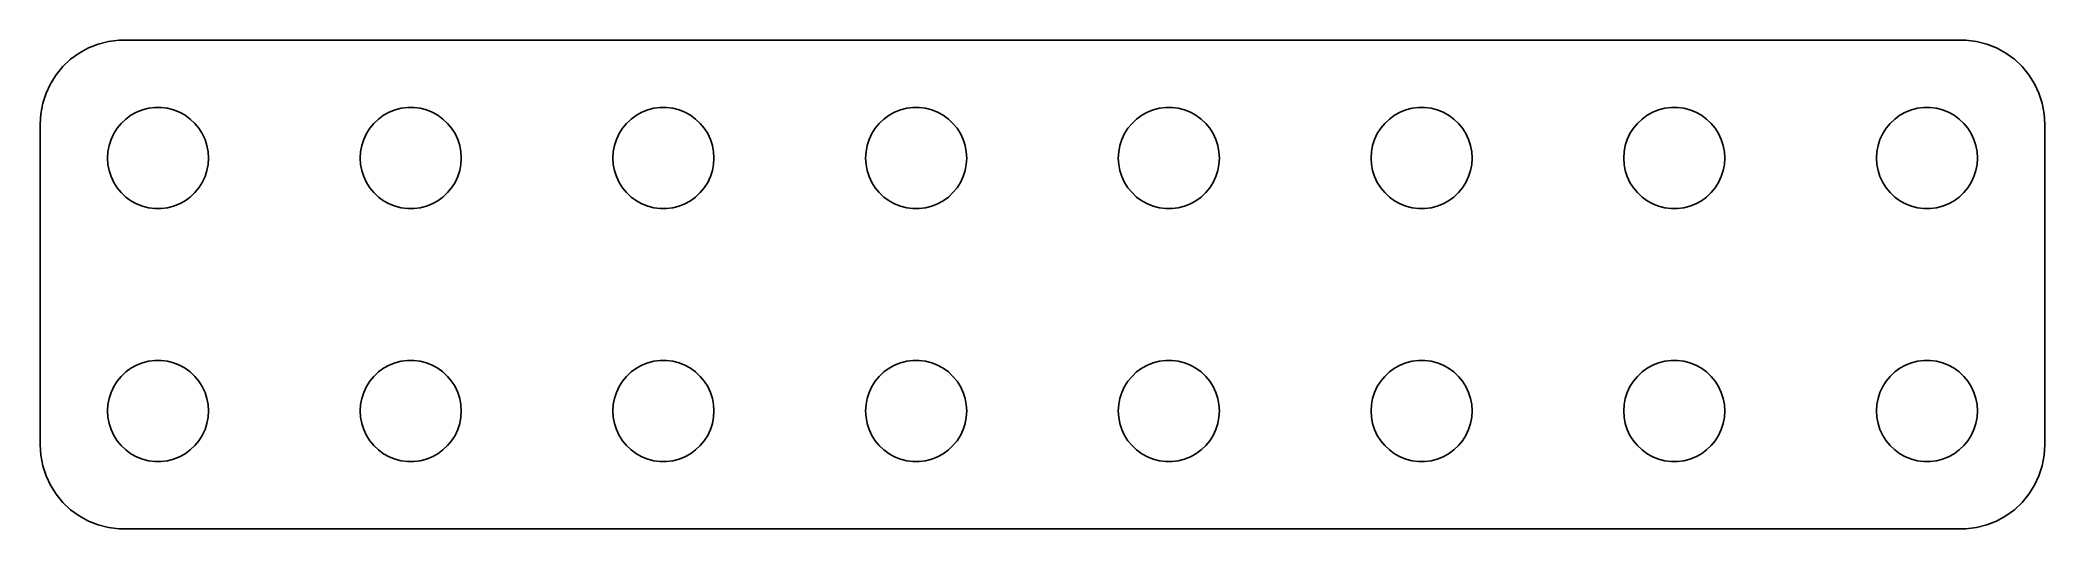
# Model space of a CAD drawing. Header units: metres. Extents: x -29.8 to 29.8, y -7.2 to 7.2.
import ezdxf

# ---------------------------------------------------------------- set-up
doc = ezdxf.new("R2010")
doc.units = ezdxf.units.M

msp = doc.modelspace()

# ---------------------------------------------------------------- linework, layer by layer
for p, q in [((-27.7184, 7.2057), (-28.0225, 7.12764)), ((-27.407, 7.24506), (-27.7184, 7.2057)), ((27.407, 7.24506), (-27.407, 7.24506)), ((27.7184, 7.2057), (27.407, 7.24506)), ((28.0225, 7.12764), (27.7184, 7.2057)), ((-28.8436, 6.67627), (-29.0724, 6.46136)), ((-28.5896, 6.86081), (-28.8436, 6.67627)), ((-28.3144, 7.01205), (-28.5896, 6.86081)), ((-28.0225, 7.12764), (-28.3144, 7.01205)), ((28.3144, 7.01205), (28.0225, 7.12764)), ((28.5896, 6.86081), (28.3144, 7.01205)), ((28.8436, 6.67627), (28.5896, 6.86081)), ((29.0724, 6.46136), (28.8436, 6.67627)), ((-29.4408, 5.95438), (-29.5744, 5.6703)), ((-29.2725, 6.21945), (-29.4408, 5.95438)), ((-29.0724, 6.46136), (-29.2725, 6.21945)), ((29.2725, 6.21945), (29.0724, 6.46136)), ((29.4408, 5.95438), (29.2725, 6.21945)), ((29.5744, 5.6703), (29.4408, 5.95438)), ((-29.6714, 5.37172), (-29.7303, 5.06332)), ((-29.5744, 5.6703), (-29.6714, 5.37172)), ((29.6714, 5.37172), (29.5744, 5.6703)), ((29.7303, 5.06332), (29.6714, 5.37172)), ((-29.7303, 5.06332), (-29.75, 4.75)), ((-27.4635, 4.63167), (-27.3434, 4.77681)), ((-27.3434, 4.77681), (-27.2061, 4.90576)), ((-27.2061, 4.90576), (-27.0537, 5.01648)), ((-27.0537, 5.01648), (-26.8887, 5.10724)), ((-26.8887, 5.10724), (-26.7135, 5.17657)), ((-26.7135, 5.17657), (-26.5311, 5.22342)), ((-26.5311, 5.22342), (-26.3442, 5.24704)), ((-26.3442, 5.24704), (-26.1558, 5.24704)), ((-26.1558, 5.24704), (-25.9689, 5.22342)), ((-25.9689, 5.22342), (-25.7865, 5.17657)), ((-25.7865, 5.17657), (-25.6113, 5.10724)), ((-25.6113, 5.10724), (-25.4463, 5.01648)), ((-25.4463, 5.01648), (-25.2939, 4.90576)), ((-25.2939, 4.90576), (-25.1565, 4.77681)), ((-25.1565, 4.77681), (-25.0365, 4.63167)), ((-19.9635, 4.63167), (-19.8434, 4.77681)), ((-19.8434, 4.77681), (-19.7061, 4.90576)), ((-19.7061, 4.90576), (-19.5537, 5.01648)), ((-19.5537, 5.01648), (-19.3887, 5.10724)), ((-19.3887, 5.10724), (-19.2135, 5.17657)), ((-19.2135, 5.17657), (-19.0311, 5.22342)), ((-19.0311, 5.22342), (-18.8442, 5.24704)), ((-18.8442, 5.24704), (-18.6558, 5.24704)), ((-18.6558, 5.24704), (-18.4689, 5.22342)), ((-18.4689, 5.22342), (-18.2865, 5.17657)), ((-18.2865, 5.17657), (-18.1113, 5.10724)), ((-18.1113, 5.10724), (-17.9463, 5.01648)), ((-17.9463, 5.01648), (-17.7939, 4.90576)), ((-17.7939, 4.90576), (-17.6565, 4.77681)), ((-17.6565, 4.77681), (-17.5365, 4.63167)), ((-12.4635, 4.63167), (-12.3434, 4.77681)), ((-12.3434, 4.77681), (-12.2061, 4.90576)), ((-12.2061, 4.90576), (-12.0537, 5.01648)), ((-12.0537, 5.01648), (-11.8887, 5.10724)), ((-11.8887, 5.10724), (-11.7135, 5.17657)), ((-11.7135, 5.17657), (-11.5311, 5.22342)), ((-11.5311, 5.22342), (-11.3442, 5.24704)), ((-11.3442, 5.24704), (-11.1558, 5.24704)), ((-11.1558, 5.24704), (-10.9689, 5.22342)), ((-10.9689, 5.22342), (-10.7865, 5.17657)), ((-10.7865, 5.17657), (-10.6113, 5.10724)), ((-10.6113, 5.10724), (-10.4463, 5.01648)), ((-10.4463, 5.01648), (-10.2939, 4.90576)), ((-10.2939, 4.90576), (-10.1565, 4.77681)), ((-10.1565, 4.77681), (-10.0365, 4.63167)), ((-4.96352, 4.63167), (-4.84344, 4.77681)), ((-4.84344, 4.77681), (-4.70613, 4.90576)), ((-4.70613, 4.90576), (-4.55373, 5.01648)), ((-4.55373, 5.01648), (-4.38866, 5.10724)), ((-4.38866, 5.10724), (-4.21352, 5.17657)), ((-4.21352, 5.17657), (-4.03107, 5.22342)), ((-4.03107, 5.22342), (-3.84418, 5.24704)), ((-3.84418, 5.24704), (-3.65581, 5.24704)), ((-3.65581, 5.24704), (-3.46892, 5.22342)), ((-3.46892, 5.22342), (-3.28647, 5.17657)), ((-3.28647, 5.17657), (-3.11133, 5.10724)), ((-3.11133, 5.10724), (-2.94626, 5.01648)), ((-2.94626, 5.01648), (-2.79385, 4.90576)), ((-2.79385, 4.90576), (-2.65654, 4.77681)), ((-2.65654, 4.77681), (-2.53647, 4.63167)), ((2.53647, 4.63167), (2.65654, 4.77681)), ((2.65654, 4.77681), (2.79385, 4.90576)), ((2.79385, 4.90576), (2.94626, 5.01648)), ((2.94626, 5.01648), (3.11133, 5.10724)), ((3.11133, 5.10724), (3.28647, 5.17657)), ((3.28647, 5.17657), (3.46892, 5.22342)), ((3.46892, 5.22342), (3.65581, 5.24704)), ((3.65581, 5.24704), (3.84418, 5.24704)), ((3.84418, 5.24704), (4.03107, 5.22342)), ((4.03107, 5.22342), (4.21352, 5.17657)), ((4.21352, 5.17657), (4.38866, 5.10724)), ((4.38866, 5.10724), (4.55373, 5.01648)), ((4.55373, 5.01648), (4.70613, 4.90576)), ((4.70613, 4.90576), (4.84344, 4.77681)), ((4.84344, 4.77681), (4.96352, 4.63167)), ((10.0365, 4.63167), (10.1565, 4.77681)), ((10.1565, 4.77681), (10.2939, 4.90576)), ((10.2939, 4.90576), (10.4463, 5.01648)), ((10.4463, 5.01648), (10.6113, 5.10724)), ((10.6113, 5.10724), (10.7865, 5.17657)), ((10.7865, 5.17657), (10.9689, 5.22342)), ((10.9689, 5.22342), (11.1558, 5.24704)), ((11.1558, 5.24704), (11.3442, 5.24704)), ((11.3442, 5.24704), (11.5311, 5.22342)), ((11.5311, 5.22342), (11.7135, 5.17657)), ((11.7135, 5.17657), (11.8887, 5.10724)), ((11.8887, 5.10724), (12.0537, 5.01648)), ((12.0537, 5.01648), (12.2061, 4.90576)), ((12.2061, 4.90576), (12.3434, 4.77681)), ((12.3434, 4.77681), (12.4635, 4.63167)), ((17.5365, 4.63167), (17.6565, 4.77681)), ((17.6565, 4.77681), (17.7939, 4.90576)), ((17.7939, 4.90576), (17.9463, 5.01648)), ((17.9463, 5.01648), (18.1113, 5.10724)), ((18.1113, 5.10724), (18.2865, 5.17657)), ((18.2865, 5.17657), (18.4689, 5.22342)), ((18.4689, 5.22342), (18.6558, 5.24704)), ((18.6558, 5.24704), (18.8442, 5.24704)), ((18.8442, 5.24704), (19.0311, 5.22342)), ((19.0311, 5.22342), (19.2135, 5.17657)), ((19.2135, 5.17657), (19.3887, 5.10724)), ((19.3887, 5.10724), (19.5537, 5.01648)), ((19.5537, 5.01648), (19.7061, 4.90576)), ((19.7061, 4.90576), (19.8434, 4.77681)), ((19.8434, 4.77681), (19.9635, 4.63167)), ((25.0365, 4.63167), (25.1565, 4.77681)), ((25.1565, 4.77681), (25.2939, 4.90576)), ((25.2939, 4.90576), (25.4463, 5.01648)), ((25.4463, 5.01648), (25.6113, 5.10724)), ((25.6113, 5.10724), (25.7865, 5.17657)), ((25.7865, 5.17657), (25.9689, 5.22342)), ((25.9689, 5.22342), (26.1558, 5.24704)), ((26.1558, 5.24704), (26.3442, 5.24704)), ((26.3442, 5.24704), (26.5311, 5.22342)), ((26.5311, 5.22342), (26.7135, 5.17657)), ((26.7135, 5.17657), (26.8887, 5.10724)), ((26.8887, 5.10724), (27.0537, 5.01648)), ((27.0537, 5.01648), (27.2061, 4.90576)), ((27.2061, 4.90576), (27.3434, 4.77681)), ((27.3434, 4.77681), (27.4635, 4.63167)), ((29.75, 4.75), (29.7303, 5.06332)), ((-29.75, 4.75), (-29.75, -4.75)), ((-27.7029, 4.12303), (-27.6447, 4.30219)), ((-27.6447, 4.30219), (-27.5645, 4.47263)), ((-27.5645, 4.47263), (-27.4635, 4.63167)), ((-25.0365, 4.63167), (-24.9355, 4.47263)), ((-24.9355, 4.47263), (-24.8553, 4.30219)), ((-24.8553, 4.30219), (-24.7971, 4.12303)), ((-20.2029, 4.12303), (-20.1447, 4.30219)), ((-20.1447, 4.30219), (-20.0645, 4.47263)), ((-20.0645, 4.47263), (-19.9635, 4.63167)), ((-17.5365, 4.63167), (-17.4355, 4.47263)), ((-17.4355, 4.47263), (-17.3553, 4.30219)), ((-17.3553, 4.30219), (-17.2971, 4.12303)), ((-12.7029, 4.12303), (-12.6447, 4.30219)), ((-12.6447, 4.30219), (-12.5645, 4.47263)), ((-12.5645, 4.47263), (-12.4635, 4.63167)), ((-10.0365, 4.63167), (-9.93553, 4.47263)), ((-9.93553, 4.47263), (-9.85533, 4.30219)), ((-9.85533, 4.30219), (-9.79712, 4.12303)), ((-5.20287, 4.12303), (-5.14465, 4.30219)), ((-5.14465, 4.30219), (-5.06445, 4.47263)), ((-5.06445, 4.47263), (-4.96352, 4.63167)), ((-2.53647, 4.63167), (-2.43553, 4.47263)), ((-2.43553, 4.47263), (-2.35533, 4.30219)), ((-2.35533, 4.30219), (-2.29712, 4.12303)), ((2.29712, 4.12303), (2.35533, 4.30219)), ((2.35533, 4.30219), (2.43553, 4.47263)), ((2.43553, 4.47263), (2.53647, 4.63167)), ((4.96352, 4.63167), (5.06445, 4.47263)), ((5.06445, 4.47263), (5.14465, 4.30219)), ((5.14465, 4.30219), (5.20287, 4.12303)), ((9.79712, 4.12303), (9.85533, 4.30219)), ((9.85533, 4.30219), (9.93553, 4.47263)), ((9.93553, 4.47263), (10.0365, 4.63167)), ((12.4635, 4.63167), (12.5645, 4.47263)), ((12.5645, 4.47263), (12.6447, 4.30219)), ((12.6447, 4.30219), (12.7029, 4.12303)), ((17.2971, 4.12303), (17.3553, 4.30219)), ((17.3553, 4.30219), (17.4355, 4.47263)), ((17.4355, 4.47263), (17.5365, 4.63167)), ((19.9635, 4.63167), (20.0645, 4.47263)), ((20.0645, 4.47263), (20.1447, 4.30219)), ((20.1447, 4.30219), (20.2029, 4.12303)), ((24.7971, 4.12303), (24.8553, 4.30219)), ((24.8553, 4.30219), (24.9355, 4.47263)), ((24.9355, 4.47263), (25.0365, 4.63167)), ((27.4635, 4.63167), (27.5645, 4.47263)), ((27.5645, 4.47263), (27.6447, 4.30219)), ((27.6447, 4.30219), (27.7029, 4.12303)), ((29.75, -4.75), (29.75, 4.75)), ((-27.75, 3.75), (-27.7382, 3.93799)), ((-27.7382, 3.562), (-27.75, 3.75)), ((-27.7382, 3.93799), (-27.7029, 4.12303)), ((-24.7971, 4.12303), (-24.7618, 3.93799)), ((-24.7618, 3.93799), (-24.75, 3.75)), ((-24.75, 3.75), (-24.7618, 3.562)), ((-20.25, 3.75), (-20.2382, 3.93799)), ((-20.2382, 3.562), (-20.25, 3.75)), ((-20.2382, 3.93799), (-20.2029, 4.12303)), ((-17.2971, 4.12303), (-17.2618, 3.93799)), ((-17.2618, 3.93799), (-17.25, 3.75)), ((-17.25, 3.75), (-17.2618, 3.562)), ((-12.75, 3.75), (-12.7382, 3.93799)), ((-12.7382, 3.562), (-12.75, 3.75)), ((-12.7382, 3.93799), (-12.7029, 4.12303)), ((-9.79712, 4.12303), (-9.76183, 3.93799)), ((-9.76183, 3.93799), (-9.75, 3.75)), ((-9.75, 3.75), (-9.76183, 3.562)), ((-5.25, 3.75), (-5.23816, 3.93799)), ((-5.23816, 3.562), (-5.25, 3.75)), ((-5.23816, 3.93799), (-5.20287, 4.12303)), ((-2.29712, 4.12303), (-2.26183, 3.93799)), ((-2.26183, 3.93799), (-2.25, 3.75)), ((-2.25, 3.75), (-2.26183, 3.562)), ((2.25, 3.75), (2.26183, 3.93799)), ((2.26183, 3.562), (2.25, 3.75)), ((2.26183, 3.93799), (2.29712, 4.12303)), ((5.20287, 4.12303), (5.23816, 3.93799)), ((5.23816, 3.93799), (5.25, 3.75)), ((5.25, 3.75), (5.23816, 3.562)), ((9.75, 3.75), (9.76183, 3.93799)), ((9.76183, 3.562), (9.75, 3.75)), ((9.76183, 3.93799), (9.79712, 4.12303)), ((12.7029, 4.12303), (12.7382, 3.93799)), ((12.7382, 3.93799), (12.75, 3.75)), ((12.75, 3.75), (12.7382, 3.562)), ((17.25, 3.75), (17.2618, 3.93799)), ((17.2618, 3.562), (17.25, 3.75)), ((17.2618, 3.93799), (17.2971, 4.12303)), ((20.2029, 4.12303), (20.2382, 3.93799)), ((20.2382, 3.93799), (20.25, 3.75)), ((20.25, 3.75), (20.2382, 3.562)), ((24.75, 3.75), (24.7618, 3.93799)), ((24.7618, 3.562), (24.75, 3.75)), ((24.7618, 3.93799), (24.7971, 4.12303)), ((27.7029, 4.12303), (27.7382, 3.93799)), ((27.7382, 3.93799), (27.75, 3.75)), ((27.75, 3.75), (27.7382, 3.562)), ((-27.7029, 3.37695), (-27.7382, 3.562)), ((-27.6447, 3.1978), (-27.7029, 3.37695)), ((-27.5645, 3.02736), (-27.6447, 3.1978)), ((-27.4635, 2.86832), (-27.5645, 3.02736)), ((-24.9355, 3.02736), (-25.0365, 2.86832)), ((-24.8553, 3.1978), (-24.9355, 3.02736)), ((-24.7971, 3.37695), (-24.8553, 3.1978)), ((-24.7618, 3.562), (-24.7971, 3.37695)), ((-20.2029, 3.37695), (-20.2382, 3.562)), ((-20.1447, 3.1978), (-20.2029, 3.37695)), ((-20.0645, 3.02736), (-20.1447, 3.1978)), ((-19.9635, 2.86832), (-20.0645, 3.02736)), ((-17.4355, 3.02736), (-17.5365, 2.86832)), ((-17.3553, 3.1978), (-17.4355, 3.02736)), ((-17.2971, 3.37695), (-17.3553, 3.1978)), ((-17.2618, 3.562), (-17.2971, 3.37695)), ((-12.7029, 3.37695), (-12.7382, 3.562)), ((-12.6447, 3.1978), (-12.7029, 3.37695)), ((-12.5645, 3.02736), (-12.6447, 3.1978)), ((-12.4635, 2.86832), (-12.5645, 3.02736)), ((-9.93553, 3.02736), (-10.0365, 2.86832)), ((-9.85533, 3.1978), (-9.93553, 3.02736)), ((-9.79712, 3.37695), (-9.85533, 3.1978)), ((-9.76183, 3.562), (-9.79712, 3.37695)), ((-5.20287, 3.37695), (-5.23816, 3.562)), ((-5.14465, 3.1978), (-5.20287, 3.37695)), ((-5.06445, 3.02736), (-5.14465, 3.1978)), ((-4.96352, 2.86832), (-5.06445, 3.02736)), ((-2.43553, 3.02736), (-2.53647, 2.86832)), ((-2.35533, 3.1978), (-2.43553, 3.02736)), ((-2.29712, 3.37695), (-2.35533, 3.1978)), ((-2.26183, 3.562), (-2.29712, 3.37695)), ((2.29712, 3.37695), (2.26183, 3.562)), ((2.35533, 3.1978), (2.29712, 3.37695)), ((2.43553, 3.02736), (2.35533, 3.1978)), ((2.53647, 2.86832), (2.43553, 3.02736)), ((5.06445, 3.02736), (4.96352, 2.86832)), ((5.14465, 3.1978), (5.06445, 3.02736)), ((5.20287, 3.37695), (5.14465, 3.1978)), ((5.23816, 3.562), (5.20287, 3.37695)), ((9.79712, 3.37695), (9.76183, 3.562)), ((9.85533, 3.1978), (9.79712, 3.37695)), ((9.93553, 3.02736), (9.85533, 3.1978)), ((10.0365, 2.86832), (9.93553, 3.02736)), ((12.5645, 3.02736), (12.4635, 2.86832)), ((12.6447, 3.1978), (12.5645, 3.02736)), ((12.7029, 3.37695), (12.6447, 3.1978)), ((12.7382, 3.562), (12.7029, 3.37695)), ((17.2971, 3.37695), (17.2618, 3.562)), ((17.3553, 3.1978), (17.2971, 3.37695)), ((17.4355, 3.02736), (17.3553, 3.1978)), ((17.5365, 2.86832), (17.4355, 3.02736)), ((20.0645, 3.02736), (19.9635, 2.86832)), ((20.1447, 3.1978), (20.0645, 3.02736)), ((20.2029, 3.37695), (20.1447, 3.1978)), ((20.2382, 3.562), (20.2029, 3.37695)), ((24.7971, 3.37695), (24.7618, 3.562)), ((24.8553, 3.1978), (24.7971, 3.37695)), ((24.9355, 3.02736), (24.8553, 3.1978)), ((25.0365, 2.86832), (24.9355, 3.02736)), ((27.5645, 3.02736), (27.4635, 2.86832)), ((27.6447, 3.1978), (27.5645, 3.02736)), ((27.7029, 3.37695), (27.6447, 3.1978)), ((27.7382, 3.562), (27.7029, 3.37695)), ((-27.3434, 2.72318), (-27.4635, 2.86832)), ((-27.2061, 2.59422), (-27.3434, 2.72318)), ((-27.0537, 2.48351), (-27.2061, 2.59422)), ((-26.8887, 2.39275), (-27.0537, 2.48351)), ((-26.7135, 2.32341), (-26.8887, 2.39275)), ((-25.6113, 2.39275), (-25.7865, 2.32341)), ((-25.4463, 2.48351), (-25.6113, 2.39275)), ((-25.2939, 2.59422), (-25.4463, 2.48351)), ((-25.1565, 2.72318), (-25.2939, 2.59422)), ((-25.0365, 2.86832), (-25.1565, 2.72318)), ((-19.8434, 2.72318), (-19.9635, 2.86832)), ((-19.7061, 2.59422), (-19.8434, 2.72318)), ((-19.5537, 2.48351), (-19.7061, 2.59422)), ((-19.3887, 2.39275), (-19.5537, 2.48351)), ((-19.2135, 2.32341), (-19.3887, 2.39275)), ((-18.1113, 2.39275), (-18.2865, 2.32341)), ((-17.9463, 2.48351), (-18.1113, 2.39275)), ((-17.7939, 2.59422), (-17.9463, 2.48351)), ((-17.6565, 2.72318), (-17.7939, 2.59422)), ((-17.5365, 2.86832), (-17.6565, 2.72318)), ((-12.3434, 2.72318), (-12.4635, 2.86832)), ((-12.2061, 2.59422), (-12.3434, 2.72318)), ((-12.0537, 2.48351), (-12.2061, 2.59422)), ((-11.8887, 2.39275), (-12.0537, 2.48351)), ((-11.7135, 2.32341), (-11.8887, 2.39275)), ((-10.6113, 2.39275), (-10.7865, 2.32341)), ((-10.4463, 2.48351), (-10.6113, 2.39275)), ((-10.2939, 2.59422), (-10.4463, 2.48351)), ((-10.1565, 2.72318), (-10.2939, 2.59422)), ((-10.0365, 2.86832), (-10.1565, 2.72318)), ((-4.84344, 2.72318), (-4.96352, 2.86832)), ((-4.70613, 2.59422), (-4.84344, 2.72318)), ((-4.55373, 2.48351), (-4.70613, 2.59422)), ((-4.38866, 2.39275), (-4.55373, 2.48351)), ((-4.21352, 2.32341), (-4.38866, 2.39275)), ((-3.11133, 2.39275), (-3.28647, 2.32341)), ((-2.94626, 2.48351), (-3.11133, 2.39275)), ((-2.79385, 2.59422), (-2.94626, 2.48351)), ((-2.65654, 2.72318), (-2.79385, 2.59422)), ((-2.53647, 2.86832), (-2.65654, 2.72318)), ((2.65654, 2.72318), (2.53647, 2.86832)), ((2.79385, 2.59422), (2.65654, 2.72318)), ((2.94626, 2.48351), (2.79385, 2.59422)), ((3.11133, 2.39275), (2.94626, 2.48351)), ((3.28647, 2.32341), (3.11133, 2.39275)), ((4.38866, 2.39275), (4.21352, 2.32341)), ((4.55373, 2.48351), (4.38866, 2.39275)), ((4.70613, 2.59422), (4.55373, 2.48351)), ((4.84344, 2.72318), (4.70613, 2.59422)), ((4.96352, 2.86832), (4.84344, 2.72318)), ((10.1565, 2.72318), (10.0365, 2.86832)), ((10.2939, 2.59422), (10.1565, 2.72318)), ((10.4463, 2.48351), (10.2939, 2.59422)), ((10.6113, 2.39275), (10.4463, 2.48351)), ((10.7865, 2.32341), (10.6113, 2.39275)), ((11.8887, 2.39275), (11.7135, 2.32341)), ((12.0537, 2.48351), (11.8887, 2.39275)), ((12.2061, 2.59422), (12.0537, 2.48351)), ((12.3434, 2.72318), (12.2061, 2.59422)), ((12.4635, 2.86832), (12.3434, 2.72318)), ((17.6565, 2.72318), (17.5365, 2.86832)), ((17.7939, 2.59422), (17.6565, 2.72318)), ((17.9463, 2.48351), (17.7939, 2.59422)), ((18.1113, 2.39275), (17.9463, 2.48351)), ((18.2865, 2.32341), (18.1113, 2.39275)), ((19.3887, 2.39275), (19.2135, 2.32341)), ((19.5537, 2.48351), (19.3887, 2.39275)), ((19.7061, 2.59422), (19.5537, 2.48351)), ((19.8434, 2.72318), (19.7061, 2.59422)), ((19.9635, 2.86832), (19.8434, 2.72318)), ((25.1565, 2.72318), (25.0365, 2.86832)), ((25.2939, 2.59422), (25.1565, 2.72318)), ((25.4463, 2.48351), (25.2939, 2.59422)), ((25.6113, 2.39275), (25.4463, 2.48351)), ((25.7865, 2.32341), (25.6113, 2.39275)), ((26.8887, 2.39275), (26.7135, 2.32341)), ((27.0537, 2.48351), (26.8887, 2.39275)), ((27.2061, 2.59422), (27.0537, 2.48351)), ((27.3434, 2.72318), (27.2061, 2.59422)), ((27.4635, 2.86832), (27.3434, 2.72318)), ((-26.5311, 2.27657), (-26.7135, 2.32341)), ((-26.3442, 2.25294), (-26.5311, 2.27657)), ((-26.1558, 2.25294), (-26.3442, 2.25294)), ((-25.9689, 2.27657), (-26.1558, 2.25294)), ((-25.7865, 2.32341), (-25.9689, 2.27657)), ((-19.0311, 2.27657), (-19.2135, 2.32341)), ((-18.8442, 2.25294), (-19.0311, 2.27657)), ((-18.6558, 2.25294), (-18.8442, 2.25294)), ((-18.4689, 2.27657), (-18.6558, 2.25294)), ((-18.2865, 2.32341), (-18.4689, 2.27657)), ((-11.5311, 2.27657), (-11.7135, 2.32341)), ((-11.3442, 2.25294), (-11.5311, 2.27657)), ((-11.1558, 2.25294), (-11.3442, 2.25294)), ((-10.9689, 2.27657), (-11.1558, 2.25294)), ((-10.7865, 2.32341), (-10.9689, 2.27657)), ((-4.03107, 2.27657), (-4.21352, 2.32341)), ((-3.84418, 2.25294), (-4.03107, 2.27657)), ((-3.65581, 2.25294), (-3.84418, 2.25294)), ((-3.46892, 2.27657), (-3.65581, 2.25294)), ((-3.28647, 2.32341), (-3.46892, 2.27657)), ((3.46892, 2.27657), (3.28647, 2.32341)), ((3.65581, 2.25294), (3.46892, 2.27657)), ((3.84418, 2.25294), (3.65581, 2.25294)), ((4.03107, 2.27657), (3.84418, 2.25294)), ((4.21352, 2.32341), (4.03107, 2.27657)), ((10.9689, 2.27657), (10.7865, 2.32341)), ((11.1558, 2.25294), (10.9689, 2.27657)), ((11.3442, 2.25294), (11.1558, 2.25294)), ((11.5311, 2.27657), (11.3442, 2.25294)), ((11.7135, 2.32341), (11.5311, 2.27657)), ((18.4689, 2.27657), (18.2865, 2.32341)), ((18.6558, 2.25294), (18.4689, 2.27657)), ((18.8442, 2.25294), (18.6558, 2.25294)), ((19.0311, 2.27657), (18.8442, 2.25294)), ((19.2135, 2.32341), (19.0311, 2.27657)), ((25.9689, 2.27657), (25.7865, 2.32341)), ((26.1558, 2.25294), (25.9689, 2.27657)), ((26.3442, 2.25294), (26.1558, 2.25294)), ((26.5311, 2.27657), (26.3442, 2.25294)), ((26.7135, 2.32341), (26.5311, 2.27657)), ((-26.8887, -2.39275), (-26.7135, -2.32341)), ((-26.7135, -2.32341), (-26.5311, -2.27657)), ((-26.5311, -2.27657), (-26.3442, -2.25294)), ((-26.3442, -2.25294), (-26.1558, -2.25294)), ((-26.1558, -2.25294), (-25.9689, -2.27657)), ((-25.9689, -2.27657), (-25.7865, -2.32341)), ((-25.7865, -2.32341), (-25.6113, -2.39275)), ((-19.3887, -2.39275), (-19.2135, -2.32341)), ((-19.2135, -2.32341), (-19.0311, -2.27657)), ((-19.0311, -2.27657), (-18.8442, -2.25294)), ((-18.8442, -2.25294), (-18.6558, -2.25294)), ((-18.6558, -2.25294), (-18.4689, -2.27657)), ((-18.4689, -2.27657), (-18.2865, -2.32341)), ((-18.2865, -2.32341), (-18.1113, -2.39275)), ((-11.8887, -2.39275), (-11.7135, -2.32341)), ((-11.7135, -2.32341), (-11.5311, -2.27657)), ((-11.5311, -2.27657), (-11.3442, -2.25294)), ((-11.3442, -2.25294), (-11.1558, -2.25294)), ((-11.1558, -2.25294), (-10.9689, -2.27657)), ((-10.9689, -2.27657), (-10.7865, -2.32341)), ((-10.7865, -2.32341), (-10.6113, -2.39275)), ((-4.38866, -2.39275), (-4.21352, -2.32341)), ((-4.21352, -2.32341), (-4.03107, -2.27657)), ((-4.03107, -2.27657), (-3.84418, -2.25294)), ((-3.84418, -2.25294), (-3.65581, -2.25294)), ((-3.65581, -2.25294), (-3.46892, -2.27657)), ((-3.46892, -2.27657), (-3.28647, -2.32341)), ((-3.28647, -2.32341), (-3.11133, -2.39275)), ((3.11133, -2.39275), (3.28647, -2.32341)), ((3.28647, -2.32341), (3.46892, -2.27657)), ((3.46892, -2.27657), (3.65581, -2.25294)), ((3.65581, -2.25294), (3.84418, -2.25294)), ((3.84418, -2.25294), (4.03107, -2.27657)), ((4.03107, -2.27657), (4.21352, -2.32341)), ((4.21352, -2.32341), (4.38866, -2.39275)), ((10.6113, -2.39275), (10.7865, -2.32341)), ((10.7865, -2.32341), (10.9689, -2.27657)), ((10.9689, -2.27657), (11.1558, -2.25294)), ((11.1558, -2.25294), (11.3442, -2.25294)), ((11.3442, -2.25294), (11.5311, -2.27657)), ((11.5311, -2.27657), (11.7135, -2.32341)), ((11.7135, -2.32341), (11.8887, -2.39275)), ((18.1113, -2.39275), (18.2865, -2.32341)), ((18.2865, -2.32341), (18.4689, -2.27657)), ((18.4689, -2.27657), (18.6558, -2.25294)), ((18.6558, -2.25294), (18.8442, -2.25294)), ((18.8442, -2.25294), (19.0311, -2.27657)), ((19.0311, -2.27657), (19.2135, -2.32341)), ((19.2135, -2.32341), (19.3887, -2.39275)), ((25.6113, -2.39275), (25.7865, -2.32341)), ((25.7865, -2.32341), (25.9689, -2.27657)), ((25.9689, -2.27657), (26.1558, -2.25294)), ((26.1558, -2.25294), (26.3442, -2.25294)), ((26.3442, -2.25294), (26.5311, -2.27657)), ((26.5311, -2.27657), (26.7135, -2.32341)), ((26.7135, -2.32341), (26.8887, -2.39275)), ((-27.5645, -3.02736), (-27.4635, -2.86832)), ((-27.4635, -2.86832), (-27.3434, -2.72318)), ((-27.3434, -2.72318), (-27.2061, -2.59422)), ((-27.2061, -2.59422), (-27.0537, -2.48351)), ((-27.0537, -2.48351), (-26.8887, -2.39275)), ((-25.6113, -2.39275), (-25.4463, -2.48351)), ((-25.4463, -2.48351), (-25.2939, -2.59422)), ((-25.2939, -2.59422), (-25.1565, -2.72318)), ((-25.1565, -2.72318), (-25.0365, -2.86832)), ((-25.0365, -2.86832), (-24.9355, -3.02736)), ((-20.0645, -3.02736), (-19.9635, -2.86832)), ((-19.9635, -2.86832), (-19.8434, -2.72318)), ((-19.8434, -2.72318), (-19.7061, -2.59422)), ((-19.7061, -2.59422), (-19.5537, -2.48351)), ((-19.5537, -2.48351), (-19.3887, -2.39275)), ((-18.1113, -2.39275), (-17.9463, -2.48351)), ((-17.9463, -2.48351), (-17.7939, -2.59422)), ((-17.7939, -2.59422), (-17.6565, -2.72318)), ((-17.6565, -2.72318), (-17.5365, -2.86832)), ((-17.5365, -2.86832), (-17.4355, -3.02736)), ((-12.5645, -3.02736), (-12.4635, -2.86832)), ((-12.4635, -2.86832), (-12.3434, -2.72318)), ((-12.3434, -2.72318), (-12.2061, -2.59422)), ((-12.2061, -2.59422), (-12.0537, -2.48351)), ((-12.0537, -2.48351), (-11.8887, -2.39275)), ((-10.6113, -2.39275), (-10.4463, -2.48351)), ((-10.4463, -2.48351), (-10.2939, -2.59422)), ((-10.2939, -2.59422), (-10.1565, -2.72318)), ((-10.1565, -2.72318), (-10.0365, -2.86832)), ((-10.0365, -2.86832), (-9.93553, -3.02736)), ((-5.06445, -3.02736), (-4.96352, -2.86832)), ((-4.96352, -2.86832), (-4.84344, -2.72318)), ((-4.84344, -2.72318), (-4.70613, -2.59422)), ((-4.70613, -2.59422), (-4.55373, -2.48351)), ((-4.55373, -2.48351), (-4.38866, -2.39275)), ((-3.11133, -2.39275), (-2.94626, -2.48351)), ((-2.94626, -2.48351), (-2.79385, -2.59422)), ((-2.79385, -2.59422), (-2.65654, -2.72318)), ((-2.65654, -2.72318), (-2.53647, -2.86832)), ((-2.53647, -2.86832), (-2.43553, -3.02736)), ((2.43553, -3.02736), (2.53647, -2.86832)), ((2.53647, -2.86832), (2.65654, -2.72318)), ((2.65654, -2.72318), (2.79385, -2.59422)), ((2.79385, -2.59422), (2.94626, -2.48351)), ((2.94626, -2.48351), (3.11133, -2.39275)), ((4.38866, -2.39275), (4.55373, -2.48351)), ((4.55373, -2.48351), (4.70613, -2.59422)), ((4.70613, -2.59422), (4.84344, -2.72318)), ((4.84344, -2.72318), (4.96352, -2.86832)), ((4.96352, -2.86832), (5.06445, -3.02736)), ((9.93553, -3.02736), (10.0365, -2.86832)), ((10.0365, -2.86832), (10.1565, -2.72318)), ((10.1565, -2.72318), (10.2939, -2.59422)), ((10.2939, -2.59422), (10.4463, -2.48351)), ((10.4463, -2.48351), (10.6113, -2.39275)), ((11.8887, -2.39275), (12.0537, -2.48351)), ((12.0537, -2.48351), (12.2061, -2.59422)), ((12.2061, -2.59422), (12.3434, -2.72318)), ((12.3434, -2.72318), (12.4635, -2.86832)), ((12.4635, -2.86832), (12.5645, -3.02736)), ((17.4355, -3.02736), (17.5365, -2.86832)), ((17.5365, -2.86832), (17.6565, -2.72318)), ((17.6565, -2.72318), (17.7939, -2.59422)), ((17.7939, -2.59422), (17.9463, -2.48351)), ((17.9463, -2.48351), (18.1113, -2.39275)), ((19.3887, -2.39275), (19.5537, -2.48351)), ((19.5537, -2.48351), (19.7061, -2.59422)), ((19.7061, -2.59422), (19.8434, -2.72318)), ((19.8434, -2.72318), (19.9635, -2.86832)), ((19.9635, -2.86832), (20.0645, -3.02736)), ((24.9355, -3.02736), (25.0365, -2.86832)), ((25.0365, -2.86832), (25.1565, -2.72318)), ((25.1565, -2.72318), (25.2939, -2.59422)), ((25.2939, -2.59422), (25.4463, -2.48351)), ((25.4463, -2.48351), (25.6113, -2.39275)), ((26.8887, -2.39275), (27.0537, -2.48351)), ((27.0537, -2.48351), (27.2061, -2.59422)), ((27.2061, -2.59422), (27.3434, -2.72318)), ((27.3434, -2.72318), (27.4635, -2.86832)), ((27.4635, -2.86832), (27.5645, -3.02736)), ((-27.75, -3.75), (-27.7382, -3.562)), ((-27.7382, -3.562), (-27.7029, -3.37695)), ((-27.7029, -3.37695), (-27.6447, -3.1978)), ((-27.6447, -3.1978), (-27.5645, -3.02736)), ((-24.9355, -3.02736), (-24.8553, -3.1978)), ((-24.8553, -3.1978), (-24.7971, -3.37695)), ((-24.7971, -3.37695), (-24.7618, -3.562)), ((-24.7618, -3.562), (-24.75, -3.75)), ((-20.25, -3.75), (-20.2382, -3.562)), ((-20.2382, -3.562), (-20.2029, -3.37695)), ((-20.2029, -3.37695), (-20.1447, -3.1978)), ((-20.1447, -3.1978), (-20.0645, -3.02736)), ((-17.4355, -3.02736), (-17.3553, -3.1978)), ((-17.3553, -3.1978), (-17.2971, -3.37695)), ((-17.2971, -3.37695), (-17.2618, -3.562)), ((-17.2618, -3.562), (-17.25, -3.75)), ((-12.75, -3.75), (-12.7382, -3.562)), ((-12.7382, -3.562), (-12.7029, -3.37695)), ((-12.7029, -3.37695), (-12.6447, -3.1978)), ((-12.6447, -3.1978), (-12.5645, -3.02736)), ((-9.93553, -3.02736), (-9.85533, -3.1978)), ((-9.85533, -3.1978), (-9.79712, -3.37695)), ((-9.79712, -3.37695), (-9.76183, -3.562)), ((-9.76183, -3.562), (-9.75, -3.75)), ((-5.25, -3.75), (-5.23816, -3.562)), ((-5.23816, -3.562), (-5.20287, -3.37695)), ((-5.20287, -3.37695), (-5.14465, -3.1978)), ((-5.14465, -3.1978), (-5.06445, -3.02736)), ((-2.43553, -3.02736), (-2.35533, -3.1978)), ((-2.35533, -3.1978), (-2.29712, -3.37695)), ((-2.29712, -3.37695), (-2.26183, -3.562)), ((-2.26183, -3.562), (-2.25, -3.75)), ((2.25, -3.75), (2.26183, -3.562)), ((2.26183, -3.562), (2.29712, -3.37695)), ((2.29712, -3.37695), (2.35533, -3.1978)), ((2.35533, -3.1978), (2.43553, -3.02736)), ((5.06445, -3.02736), (5.14465, -3.1978)), ((5.14465, -3.1978), (5.20287, -3.37695)), ((5.20287, -3.37695), (5.23816, -3.562)), ((5.23816, -3.562), (5.25, -3.75)), ((9.75, -3.75), (9.76183, -3.562)), ((9.76183, -3.562), (9.79712, -3.37695)), ((9.79712, -3.37695), (9.85533, -3.1978)), ((9.85533, -3.1978), (9.93553, -3.02736)), ((12.5645, -3.02736), (12.6447, -3.1978)), ((12.6447, -3.1978), (12.7029, -3.37695)), ((12.7029, -3.37695), (12.7382, -3.562)), ((12.7382, -3.562), (12.75, -3.75)), ((17.25, -3.75), (17.2618, -3.562)), ((17.2618, -3.562), (17.2971, -3.37695)), ((17.2971, -3.37695), (17.3553, -3.1978)), ((17.3553, -3.1978), (17.4355, -3.02736)), ((20.0645, -3.02736), (20.1447, -3.1978)), ((20.1447, -3.1978), (20.2029, -3.37695)), ((20.2029, -3.37695), (20.2382, -3.562)), ((20.2382, -3.562), (20.25, -3.75)), ((24.75, -3.75), (24.7618, -3.562)), ((24.7618, -3.562), (24.7971, -3.37695)), ((24.7971, -3.37695), (24.8553, -3.1978)), ((24.8553, -3.1978), (24.9355, -3.02736)), ((27.5645, -3.02736), (27.6447, -3.1978)), ((27.6447, -3.1978), (27.7029, -3.37695)), ((27.7029, -3.37695), (27.7382, -3.562)), ((27.7382, -3.562), (27.75, -3.75)), ((-27.7382, -3.93799), (-27.75, -3.75)), ((-27.7029, -4.12303), (-27.7382, -3.93799)), ((-27.6447, -4.30219), (-27.7029, -4.12303)), ((-24.7971, -4.12303), (-24.8553, -4.30219)), ((-24.7618, -3.93799), (-24.7971, -4.12303)), ((-24.75, -3.75), (-24.7618, -3.93799)), ((-20.2382, -3.93799), (-20.25, -3.75)), ((-20.2029, -4.12303), (-20.2382, -3.93799)), ((-20.1447, -4.30219), (-20.2029, -4.12303)), ((-17.2971, -4.12303), (-17.3553, -4.30219)), ((-17.2618, -3.93799), (-17.2971, -4.12303)), ((-17.25, -3.75), (-17.2618, -3.93799)), ((-12.7382, -3.93799), (-12.75, -3.75)), ((-12.7029, -4.12303), (-12.7382, -3.93799)), ((-12.6447, -4.30219), (-12.7029, -4.12303)), ((-9.79712, -4.12303), (-9.85533, -4.30219)), ((-9.76183, -3.93799), (-9.79712, -4.12303)), ((-9.75, -3.75), (-9.76183, -3.93799)), ((-5.23816, -3.93799), (-5.25, -3.75)), ((-5.20287, -4.12303), (-5.23816, -3.93799)), ((-5.14465, -4.30219), (-5.20287, -4.12303)), ((-2.29712, -4.12303), (-2.35533, -4.30219)), ((-2.26183, -3.93799), (-2.29712, -4.12303)), ((-2.25, -3.75), (-2.26183, -3.93799)), ((2.26183, -3.93799), (2.25, -3.75)), ((2.29712, -4.12303), (2.26183, -3.93799)), ((2.35533, -4.30219), (2.29712, -4.12303)), ((5.20287, -4.12303), (5.14465, -4.30219)), ((5.23816, -3.93799), (5.20287, -4.12303)), ((5.25, -3.75), (5.23816, -3.93799)), ((9.76183, -3.93799), (9.75, -3.75)), ((9.79712, -4.12303), (9.76183, -3.93799)), ((9.85533, -4.30219), (9.79712, -4.12303)), ((12.7029, -4.12303), (12.6447, -4.30219)), ((12.7382, -3.93799), (12.7029, -4.12303)), ((12.75, -3.75), (12.7382, -3.93799)), ((17.2618, -3.93799), (17.25, -3.75)), ((17.2971, -4.12303), (17.2618, -3.93799)), ((17.3553, -4.30219), (17.2971, -4.12303)), ((20.2029, -4.12303), (20.1447, -4.30219)), ((20.2382, -3.93799), (20.2029, -4.12303)), ((20.25, -3.75), (20.2382, -3.93799)), ((24.7618, -3.93799), (24.75, -3.75)), ((24.7971, -4.12303), (24.7618, -3.93799)), ((24.8553, -4.30219), (24.7971, -4.12303)), ((27.7029, -4.12303), (27.6447, -4.30219)), ((27.7382, -3.93799), (27.7029, -4.12303)), ((27.75, -3.75), (27.7382, -3.93799)), ((-29.75, -4.75), (-29.7303, -5.06332)), ((-27.5645, -4.47263), (-27.6447, -4.30219)), ((-27.4635, -4.63167), (-27.5645, -4.47263)), ((-27.3434, -4.77681), (-27.4635, -4.63167)), ((-25.0365, -4.63167), (-25.1565, -4.77681)), ((-24.9355, -4.47263), (-25.0365, -4.63167)), ((-24.8553, -4.30219), (-24.9355, -4.47263)), ((-20.0645, -4.47263), (-20.1447, -4.30219)), ((-19.9635, -4.63167), (-20.0645, -4.47263)), ((-19.8434, -4.77681), (-19.9635, -4.63167)), ((-17.5365, -4.63167), (-17.6565, -4.77681)), ((-17.4355, -4.47263), (-17.5365, -4.63167)), ((-17.3553, -4.30219), (-17.4355, -4.47263)), ((-12.5645, -4.47263), (-12.6447, -4.30219)), ((-12.4635, -4.63167), (-12.5645, -4.47263)), ((-12.3434, -4.77681), (-12.4635, -4.63167)), ((-10.0365, -4.63167), (-10.1565, -4.77681)), ((-9.93553, -4.47263), (-10.0365, -4.63167)), ((-9.85533, -4.30219), (-9.93553, -4.47263)), ((-5.06445, -4.47263), (-5.14465, -4.30219)), ((-4.96352, -4.63167), (-5.06445, -4.47263)), ((-4.84344, -4.77681), (-4.96352, -4.63167)), ((-2.53647, -4.63167), (-2.65654, -4.77681)), ((-2.43553, -4.47263), (-2.53647, -4.63167)), ((-2.35533, -4.30219), (-2.43553, -4.47263)), ((2.43553, -4.47263), (2.35533, -4.30219)), ((2.53647, -4.63167), (2.43553, -4.47263)), ((2.65654, -4.77681), (2.53647, -4.63167)), ((4.96352, -4.63167), (4.84344, -4.77681)), ((5.06445, -4.47263), (4.96352, -4.63167)), ((5.14465, -4.30219), (5.06445, -4.47263)), ((9.93553, -4.47263), (9.85533, -4.30219)), ((10.0365, -4.63167), (9.93553, -4.47263)), ((10.1565, -4.77681), (10.0365, -4.63167)), ((12.4635, -4.63167), (12.3434, -4.77681)), ((12.5645, -4.47263), (12.4635, -4.63167)), ((12.6447, -4.30219), (12.5645, -4.47263)), ((17.4355, -4.47263), (17.3553, -4.30219)), ((17.5365, -4.63167), (17.4355, -4.47263)), ((17.6565, -4.77681), (17.5365, -4.63167)), ((19.9635, -4.63167), (19.8434, -4.77681)), ((20.0645, -4.47263), (19.9635, -4.63167)), ((20.1447, -4.30219), (20.0645, -4.47263)), ((24.9355, -4.47263), (24.8553, -4.30219)), ((25.0365, -4.63167), (24.9355, -4.47263)), ((25.1565, -4.77681), (25.0365, -4.63167)), ((27.4635, -4.63167), (27.3434, -4.77681)), ((27.5645, -4.47263), (27.4635, -4.63167)), ((27.6447, -4.30219), (27.5645, -4.47263)), ((29.7303, -5.06332), (29.75, -4.75)), ((-29.7303, -5.06332), (-29.6714, -5.37172)), ((-27.2061, -4.90576), (-27.3434, -4.77681)), ((-27.0537, -5.01648), (-27.2061, -4.90576)), ((-26.8887, -5.10724), (-27.0537, -5.01648)), ((-26.7135, -5.17657), (-26.8887, -5.10724)), ((-26.5311, -5.22342), (-26.7135, -5.17657)), ((-26.3442, -5.24704), (-26.5311, -5.22342)), ((-26.1558, -5.24704), (-26.3442, -5.24704)), ((-25.9689, -5.22342), (-26.1558, -5.24704)), ((-25.7865, -5.17657), (-25.9689, -5.22342)), ((-25.6113, -5.10724), (-25.7865, -5.17657)), ((-25.4463, -5.01648), (-25.6113, -5.10724)), ((-25.2939, -4.90576), (-25.4463, -5.01648)), ((-25.1565, -4.77681), (-25.2939, -4.90576)), ((-19.7061, -4.90576), (-19.8434, -4.77681)), ((-19.5537, -5.01648), (-19.7061, -4.90576)), ((-19.3887, -5.10724), (-19.5537, -5.01648)), ((-19.2135, -5.17657), (-19.3887, -5.10724)), ((-19.0311, -5.22342), (-19.2135, -5.17657)), ((-18.8442, -5.24704), (-19.0311, -5.22342)), ((-18.6558, -5.24704), (-18.8442, -5.24704)), ((-18.4689, -5.22342), (-18.6558, -5.24704)), ((-18.2865, -5.17657), (-18.4689, -5.22342)), ((-18.1113, -5.10724), (-18.2865, -5.17657)), ((-17.9463, -5.01648), (-18.1113, -5.10724)), ((-17.7939, -4.90576), (-17.9463, -5.01648)), ((-17.6565, -4.77681), (-17.7939, -4.90576)), ((-12.2061, -4.90576), (-12.3434, -4.77681)), ((-12.0537, -5.01648), (-12.2061, -4.90576)), ((-11.8887, -5.10724), (-12.0537, -5.01648)), ((-11.7135, -5.17657), (-11.8887, -5.10724)), ((-11.5311, -5.22342), (-11.7135, -5.17657)), ((-11.3442, -5.24704), (-11.5311, -5.22342)), ((-11.1558, -5.24704), (-11.3442, -5.24704)), ((-10.9689, -5.22342), (-11.1558, -5.24704)), ((-10.7865, -5.17657), (-10.9689, -5.22342)), ((-10.6113, -5.10724), (-10.7865, -5.17657)), ((-10.4463, -5.01648), (-10.6113, -5.10724)), ((-10.2939, -4.90576), (-10.4463, -5.01648)), ((-10.1565, -4.77681), (-10.2939, -4.90576)), ((-4.70613, -4.90576), (-4.84344, -4.77681)), ((-4.55373, -5.01648), (-4.70613, -4.90576)), ((-4.38866, -5.10724), (-4.55373, -5.01648)), ((-4.21352, -5.17657), (-4.38866, -5.10724)), ((-4.03107, -5.22342), (-4.21352, -5.17657)), ((-3.84418, -5.24704), (-4.03107, -5.22342)), ((-3.65581, -5.24704), (-3.84418, -5.24704)), ((-3.46892, -5.22342), (-3.65581, -5.24704)), ((-3.28647, -5.17657), (-3.46892, -5.22342)), ((-3.11133, -5.10724), (-3.28647, -5.17657)), ((-2.94626, -5.01648), (-3.11133, -5.10724)), ((-2.79385, -4.90576), (-2.94626, -5.01648)), ((-2.65654, -4.77681), (-2.79385, -4.90576)), ((2.79385, -4.90576), (2.65654, -4.77681)), ((2.94626, -5.01648), (2.79385, -4.90576)), ((3.11133, -5.10724), (2.94626, -5.01648)), ((3.28647, -5.17657), (3.11133, -5.10724)), ((3.46892, -5.22342), (3.28647, -5.17657)), ((3.65581, -5.24704), (3.46892, -5.22342)), ((3.84418, -5.24704), (3.65581, -5.24704)), ((4.03107, -5.22342), (3.84418, -5.24704)), ((4.21352, -5.17657), (4.03107, -5.22342)), ((4.38866, -5.10724), (4.21352, -5.17657)), ((4.55373, -5.01648), (4.38866, -5.10724)), ((4.70613, -4.90576), (4.55373, -5.01648)), ((4.84344, -4.77681), (4.70613, -4.90576)), ((10.2939, -4.90576), (10.1565, -4.77681)), ((10.4463, -5.01648), (10.2939, -4.90576)), ((10.6113, -5.10724), (10.4463, -5.01648)), ((10.7865, -5.17657), (10.6113, -5.10724)), ((10.9689, -5.22342), (10.7865, -5.17657)), ((11.1558, -5.24704), (10.9689, -5.22342)), ((11.3442, -5.24704), (11.1558, -5.24704)), ((11.5311, -5.22342), (11.3442, -5.24704)), ((11.7135, -5.17657), (11.5311, -5.22342)), ((11.8887, -5.10724), (11.7135, -5.17657)), ((12.0537, -5.01648), (11.8887, -5.10724)), ((12.2061, -4.90576), (12.0537, -5.01648)), ((12.3434, -4.77681), (12.2061, -4.90576)), ((17.7939, -4.90576), (17.6565, -4.77681)), ((17.9463, -5.01648), (17.7939, -4.90576)), ((18.1113, -5.10724), (17.9463, -5.01648)), ((18.2865, -5.17657), (18.1113, -5.10724)), ((18.4689, -5.22342), (18.2865, -5.17657)), ((18.6558, -5.24704), (18.4689, -5.22342)), ((18.8442, -5.24704), (18.6558, -5.24704)), ((19.0311, -5.22342), (18.8442, -5.24704)), ((19.2135, -5.17657), (19.0311, -5.22342)), ((19.3887, -5.10724), (19.2135, -5.17657)), ((19.5537, -5.01648), (19.3887, -5.10724)), ((19.7061, -4.90576), (19.5537, -5.01648)), ((19.8434, -4.77681), (19.7061, -4.90576)), ((25.2939, -4.90576), (25.1565, -4.77681)), ((25.4463, -5.01648), (25.2939, -4.90576)), ((25.6113, -5.10724), (25.4463, -5.01648)), ((25.7865, -5.17657), (25.6113, -5.10724)), ((25.9689, -5.22342), (25.7865, -5.17657)), ((26.1558, -5.24704), (25.9689, -5.22342)), ((26.3442, -5.24704), (26.1558, -5.24704)), ((26.5311, -5.22342), (26.3442, -5.24704)), ((26.7135, -5.17657), (26.5311, -5.22342)), ((26.8887, -5.10724), (26.7135, -5.17657)), ((27.0537, -5.01648), (26.8887, -5.10724)), ((27.2061, -4.90576), (27.0537, -5.01648)), ((27.3434, -4.77681), (27.2061, -4.90576)), ((29.6714, -5.37172), (29.7303, -5.06332)), ((-29.6714, -5.37172), (-29.5744, -5.6703)), ((-29.5744, -5.6703), (-29.4408, -5.95438)), ((29.4408, -5.95438), (29.5744, -5.6703)), ((29.5744, -5.6703), (29.6714, -5.37172)), ((-29.4408, -5.95438), (-29.2725, -6.21945)), ((-29.2725, -6.21945), (-29.0724, -6.46136)), ((-29.0724, -6.46136), (-28.8436, -6.67627)), ((28.8436, -6.67627), (29.0724, -6.46136)), ((29.0724, -6.46136), (29.2725, -6.21945)), ((29.2725, -6.21945), (29.4408, -5.95438)), ((-28.8436, -6.67627), (-28.5896, -6.86081)), ((-28.5896, -6.86081), (-28.3144, -7.01205)), ((-28.3144, -7.01205), (-28.0225, -7.12764)), ((-28.0225, -7.12764), (-27.7184, -7.2057)), ((27.7184, -7.2057), (28.0225, -7.12764)), ((28.0225, -7.12764), (28.3144, -7.01205)), ((28.3144, -7.01205), (28.5896, -6.86081)), ((28.5896, -6.86081), (28.8436, -6.67627)), ((-27.7184, -7.2057), (-27.407, -7.24506)), ((-27.407, -7.24506), (27.407, -7.24506)), ((27.407, -7.24506), (27.7184, -7.2057))]:
    msp.add_line(p, q)

doc.saveas('drawing.dxf')
